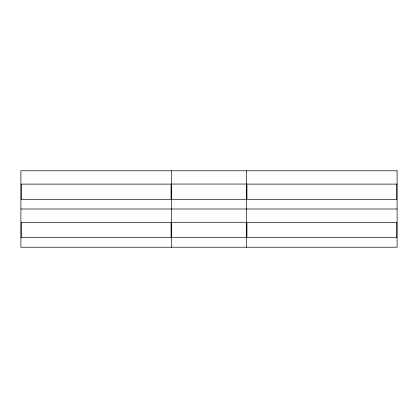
<?xml version="1.0" encoding="UTF-8"?>
<svg xmlns="http://www.w3.org/2000/svg" width="418" height="418" viewBox="0 0 418 418"><rect width="100%" height="100%" fill="white"/><g stroke="black" fill="none" stroke-linecap="round" stroke-linejoin="round"><path stroke-width="0.63" d="M20.9 209L397.1 209M246.62 170.779L246.62 247.221M171.38 170.779L171.38 247.221M397.1 170.779L20.9 170.779L20.9 247.221L397.1 247.221L397.1 170.779M171.061 184.113L21.219 184.113L21.219 199.47L171.061 199.47L171.061 184.113M246.301 184.051L171.699 184.051L171.699 199.47L246.301 199.47L246.301 184.051M396.781 184.113L246.939 184.113L246.939 199.47L396.781 199.47L396.781 184.113M171.061 222.339L21.219 222.339L21.219 237.69L171.061 237.69L171.061 222.339M246.301 222.271L171.699 222.271L171.699 237.69L246.301 237.69L246.301 222.271M396.781 222.339L246.939 222.339L246.939 237.69L396.781 237.69L396.781 222.339"/></g></svg>
